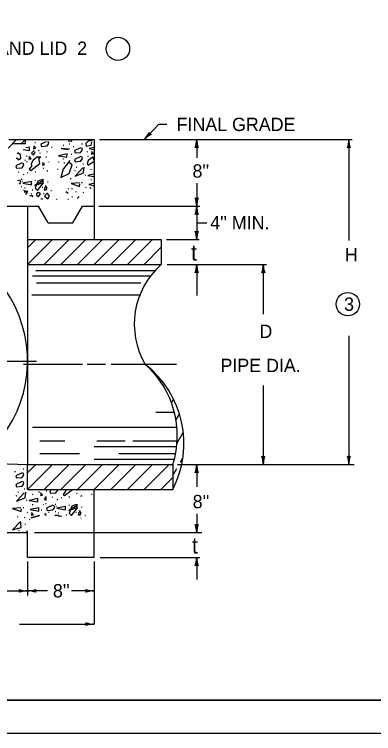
# Model space of a CAD drawing. Extents: x 997.6 to 1037.5, y 998.9 to 1023.1.
# Drawn here: x 1013.67 to 1019.06, y 1000 to 1010.79 of the extents above; entities that cross this region are included whole.
import ezdxf

# ---------------------------------------------------------------- set-up
doc = ezdxf.new("R2010")
doc.units = 0
for name, color, linetype in [('Level 1', 7, 'Continuous'), ('Level 10', 7, 'Continuous'), ('Level 11', 7, 'Continuous'), ('Level 14', 7, 'Continuous')]:
    doc.layers.add(name, color=color, linetype=linetype)

msp = doc.modelspace()

# ---------------------------------------------------------------- linework, layer by layer
at = {"layer": 'Level 1'}
for p, q in [((1015.829, 1009.14), (1015.617, 1008.913)), ((1015.954, 1009.14), (1015.829, 1009.14)), ((1013.699, 1008.913), (1013.571, 1008.785)), ((1013.582, 1008.913), (1013.832, 1008.913)), ((1013.832, 1008.913), (1013.769, 1008.85)), ((1013.832, 1008.913), (1014.863, 1008.913)), ((1013.832, 1008.85), (1013.832, 1008.913)), ((1014.863, 1008.913), (1014.863, 1007.413)), ((1014.942, 1008.913), (1018.735, 1008.913)), ((1016.402, 1008.913), (1016.402, 1008.637)), ((1018.686, 1008.913), (1018.686, 1007.397)), ((1013.832, 1008.85), (1013.644, 1008.85)), ((1016.402, 1008.257), (1016.402, 1007.913)), ((1013.363, 1007.913), (1013.863, 1007.913)), ((1013.861, 1007.913), (1013.863, 1007.913)), ((1013.863, 1007.913), (1013.863, 1004.038)), ((1013.863, 1007.913), (1014.027, 1007.913)), ((1014.172, 1007.663), (1014.027, 1007.913)), ((1014.544, 1007.663), (1014.689, 1007.913)), ((1014.689, 1007.913), (1014.861, 1007.913)), ((1014.933, 1007.913), (1016.449, 1007.913)), ((1016.402, 1007.913), (1016.402, 1007.413)), ((1014.172, 1007.663), (1014.544, 1007.663)), ((1016.402, 1007.663), (1016.552, 1007.663)), ((1013.863, 1007.413), (1015.871, 1007.413)), ((1013.863, 1007.038), (1014.238, 1007.413)), ((1013.863, 1007.288), (1013.988, 1007.413)), ((1014.113, 1007.038), (1014.488, 1007.413)), ((1014.363, 1007.038), (1014.738, 1007.413)), ((1014.613, 1007.038), (1014.988, 1007.413)), ((1014.863, 1007.038), (1015.238, 1007.413)), ((1015.113, 1007.038), (1015.488, 1007.413)), ((1015.363, 1007.038), (1015.738, 1007.413)), ((1015.871, 1007.413), (1015.871, 1007.038)), ((1015.947, 1007.413), (1016.44, 1007.413)), ((1015.613, 1007.038), (1015.871, 1007.296)), ((1013.863, 1007.038), (1015.871, 1007.038)), ((1015.961, 1007.038), (1017.449, 1007.038)), ((1016.402, 1007.038), (1016.402, 1006.572)), ((1017.402, 1007.038), (1017.402, 1006.295)), ((1013.94, 1006.868), (1015.712, 1006.868)), ((1013.986, 1006.948), (1015.779, 1006.948)), ((1015.159, 1006.948), (1015.331, 1006.948)), ((1013.996, 1006.761), (1015.566, 1006.761)), ((1015.063, 1006.761), (1015.331, 1006.761)), ((1013.93, 1006.585), (1015.566, 1006.585)), ((1018.686, 1005.97), (1018.686, 1004.038)), ((1012.172, 1005.59), (1013.997, 1005.59)), ((1014.688, 1005.538), (1013.801, 1005.538)), ((1015.033, 1005.538), (1014.756, 1005.538)), ((1016.097, 1005.538), (1015.12, 1005.538)), ((1017.402, 1005.225), (1017.402, 1004.038)), ((1016.023, 1004.962), (1016.055, 1005.017)), ((1015.791, 1004.824), (1016.066, 1004.824)), ((1016.091, 1004.704), (1016.143, 1004.795)), ((1013.94, 1004.6), (1016.105, 1004.6)), ((1016.106, 1004.354), (1016.201, 1004.519)), ((1014.049, 1004.392), (1014.423, 1004.392)), ((1014.903, 1004.392), (1015.331, 1004.392)), ((1015.444, 1004.392), (1016.108, 1004.392)), ((1014.863, 1004.306), (1016.101, 1004.306)), ((1014.049, 1004.2), (1014.641, 1004.2)), ((1015.234, 1004.2), (1015.331, 1004.2)), ((1015.278, 1004.2), (1016.084, 1004.2)), ((1010.113, 1004.141), (1013.863, 1004.038)), ((1014.863, 1004.119), (1016.066, 1004.119)), ((1016.159, 1004.071), (1016.194, 1004.132)), ((1013.863, 1003.663), (1013.863, 1004.038)), ((1013.863, 1004.038), (1016.043, 1004.038)), ((1013.863, 1003.663), (1014.238, 1004.038)), ((1013.863, 1003.913), (1013.988, 1004.038)), ((1014.113, 1003.663), (1014.488, 1004.038)), ((1014.363, 1003.663), (1014.738, 1004.038)), ((1014.613, 1003.663), (1014.988, 1004.038)), ((1014.863, 1003.663), (1015.238, 1004.038)), ((1015.113, 1003.663), (1015.488, 1004.038)), ((1015.363, 1003.663), (1015.738, 1004.038)), ((1015.613, 1003.663), (1015.988, 1004.038)), ((1016.043, 1004.038), (1016.043, 1003.663)), ((1016.043, 1003.871), (1016.104, 1003.976)), ((1016.114, 1004.038), (1018.767, 1004.038)), ((1016.402, 1004.038), (1016.402, 1003.704)), ((1015.863, 1003.663), (1016.043, 1003.843)), ((1013.863, 1003.663), (1016.043, 1003.663)), ((1014.863, 1002.641), (1014.863, 1003.663)), ((1016.402, 1003.296), (1016.402, 1003.014)), ((1009.113, 1003.016), (1013.863, 1003.016)), ((1013.863, 1002.641), (1013.863, 1003.016)), ((1013.968, 1003.016), (1016.481, 1003.016)), ((1014.863, 1002.641), (1013.863, 1002.641)), ((1014.952, 1002.641), (1016.449, 1002.641)), ((1016.402, 1002.641), (1016.402, 1002.311)), ((1013.863, 1002.58), (1013.863, 1002.072)), ((1014.863, 1002.58), (1014.863, 1001.643)), ((1012.146, 1002.141), (1013.863, 1002.141)), ((1014.165, 1002.143), (1013.863, 1002.143)), ((1014.863, 1002.143), (1014.522, 1002.143)), ((1013.742, 1001.643), (1014.863, 1001.643))]:
    msp.add_line(p, q, dxfattribs=at)
for points in [[(1014.526, 1008.886), (1014.526, 1008.898)], [(1013.894, 1008.798), (1013.837, 1008.786)], [(1013.892, 1008.748), (1013.894, 1008.799)], [(1013.97, 1008.808), (1013.954, 1008.774), (1013.986, 1008.782), (1013.956, 1008.816)], [(1013.983, 1008.863), (1013.975, 1008.862)], [(1014.142, 1008.88), (1014.064, 1008.844)], [(1014.064, 1008.844), (1014.073, 1008.809)], [(1014.073, 1008.809), (1014.157, 1008.816)], [(1014.157, 1008.816), (1014.185, 1008.855)], [(1014.185, 1008.855), (1014.174, 1008.882)], [(1014.232, 1008.795), (1014.221, 1008.793)], [(1014.408, 1008.824), (1014.397, 1008.823)], [(1014.472, 1008.895), (1014.526, 1008.886)], [(1014.5, 1008.844), (1014.489, 1008.842)], [(1014.558, 1008.805), (1014.548, 1008.803)], [(1014.661, 1008.79), (1014.567, 1008.746), (1014.576, 1008.711), (1014.66, 1008.718), (1014.688, 1008.756), (1014.676, 1008.787)], [(1014.686, 1008.844), (1014.675, 1008.842)], [(1014.832, 1008.894), (1014.78, 1008.895), (1014.737, 1008.852), (1014.741, 1008.815), (1014.819, 1008.828), (1014.829, 1008.875)], [(1014.861, 1008.793), (1014.788, 1008.777)], [(1013.725, 1008.715), (1013.707, 1008.7)], [(1013.763, 1008.68), (1013.725, 1008.715)], [(1013.799, 1008.765), (1013.892, 1008.748)], [(1013.964, 1008.746), (1013.924, 1008.71), (1013.951, 1008.682), (1013.98, 1008.718), (1013.972, 1008.728)], [(1014.036, 1008.746), (1014.025, 1008.744)], [(1014.052, 1008.706), (1014.042, 1008.705)], [(1014.16, 1008.726), (1014.15, 1008.725)], [(1014.456, 1008.696), (1014.326, 1008.669), (1014.454, 1008.647), (1014.456, 1008.698)], [(1014.492, 1008.77), (1014.366, 1008.778), (1014.471, 1008.763)], [(1014.529, 1008.69), (1014.518, 1008.689)], [(1014.761, 1008.726), (1014.751, 1008.725)], [(1014.788, 1008.777), (1014.86, 1008.765)], [(1014.836, 1008.726), (1014.82, 1008.693), (1014.852, 1008.701), (1014.822, 1008.734)], [(1013.692, 1008.631), (1013.709, 1008.632)], [(1013.709, 1008.632), (1013.729, 1008.608)], [(1013.729, 1008.608), (1013.763, 1008.631)], [(1013.763, 1008.631), (1013.759, 1008.674)], [(1013.826, 1008.602), (1013.816, 1008.6)], [(1013.856, 1008.661), (1013.845, 1008.659)], [(1013.859, 1008.579), (1013.848, 1008.577)], [(1013.901, 1008.651), (1013.885, 1008.617), (1013.917, 1008.625), (1013.888, 1008.659)], [(1014.061, 1008.648), (1014.011, 1008.652), (1013.948, 1008.602), (1013.92, 1008.547), (1013.924, 1008.514), (1013.889, 1008.466), (1013.911, 1008.45), (1014.048, 1008.554), (1014.033, 1008.639), (1014.032, 1008.654)], [(1014.041, 1008.636), (1014.06, 1008.647)], [(1014.15, 1008.647), (1014.14, 1008.646)], [(1014.188, 1008.571), (1014.181, 1008.576)], [(1014.497, 1008.596), (1014.399, 1008.47), (1014.361, 1008.343), (1014.488, 1008.404), (1014.531, 1008.531), (1014.495, 1008.564)], [(1014.401, 1008.618), (1014.391, 1008.617)], [(1014.661, 1008.659), (1014.567, 1008.615), (1014.576, 1008.58), (1014.66, 1008.587), (1014.688, 1008.625), (1014.676, 1008.656)], [(1014.775, 1008.6), (1014.759, 1008.55)], [(1014.771, 1008.661), (1014.761, 1008.659)], [(1014.841, 1008.65), (1014.775, 1008.6)], [(1014.777, 1008.531), (1014.857, 1008.582)], [(1014.858, 1008.601), (1014.847, 1008.654)], [(1013.782, 1008.561), (1013.687, 1008.517), (1013.697, 1008.482), (1013.781, 1008.489), (1013.809, 1008.527), (1013.797, 1008.558)], [(1014.104, 1008.562), (1014.088, 1008.529), (1014.12, 1008.537), (1014.09, 1008.57)], [(1014.101, 1008.481), (1014.091, 1008.479)], [(1014.339, 1008.572), (1014.329, 1008.571)], [(1014.421, 1008.559), (1014.41, 1008.558)], [(1014.692, 1008.49), (1014.577, 1008.362), (1014.704, 1008.412), (1014.713, 1008.499)], [(1014.604, 1008.494), (1014.594, 1008.492)], [(1014.702, 1008.543), (1014.692, 1008.541)], [(1014.759, 1008.55), (1014.777, 1008.531)], [(1013.731, 1008.422), (1013.721, 1008.42)], [(1013.807, 1008.386), (1013.796, 1008.384)], [(1013.869, 1008.412), (1013.858, 1008.41)], [(1013.987, 1008.425), (1013.976, 1008.424)], [(1014.167, 1008.442), (1014.151, 1008.435)], [(1014.323, 1008.464), (1014.312, 1008.463)], [(1014.578, 1008.441), (1014.567, 1008.44)], [(1014.732, 1008.376), (1014.721, 1008.374)], [(1014.854, 1008.393), (1014.768, 1008.375)], [(1014.768, 1008.375), (1014.854, 1008.36)], [(1014.82, 1008.461), (1014.81, 1008.46)], [(1013.736, 1008.304), (1013.715, 1008.294)], [(1013.744, 1008.245), (1013.763, 1008.271)], [(1013.763, 1008.271), (1013.751, 1008.301)], [(1013.781, 1008.312), (1013.77, 1008.311)], [(1013.788, 1008.282), (1013.783, 1008.285)], [(1013.923, 1008.283), (1013.794, 1008.256), (1013.922, 1008.233), (1013.923, 1008.284)], [(1013.983, 1008.299), (1013.973, 1008.298)], [(1014.1, 1008.298), (1013.975, 1008.221), (1014.1, 1008.267), (1014.085, 1008.317)], [(1014.108, 1008.306), (1014.059, 1008.305), (1014.017, 1008.289), (1013.98, 1008.185), (1014.013, 1008.15), (1014.104, 1008.262), (1014.088, 1008.307)], [(1014.173, 1008.273), (1014.163, 1008.272)], [(1014.516, 1008.323), (1014.505, 1008.322)], [(1014.643, 1008.261), (1014.517, 1008.255), (1014.644, 1008.207), (1014.649, 1008.249)], [(1014.686, 1008.263), (1014.675, 1008.262)], [(1014.852, 1008.251), (1014.781, 1008.236)], [(1014.824, 1008.309), (1014.813, 1008.308)], [(1013.777, 1008.204), (1013.768, 1008.203)], [(1013.808, 1008.146), (1013.802, 1008.146)], [(1013.855, 1008.125), (1013.808, 1008.146)], [(1013.826, 1008.185), (1013.816, 1008.183)], [(1013.944, 1008.155), (1013.934, 1008.154)], [(1014.091, 1008.195), (1014.081, 1008.193)], [(1014.128, 1008.202), (1014.113, 1008.157), (1014.145, 1008.158), (1014.157, 1008.185), (1014.132, 1008.225)], [(1014.222, 1008.145), (1014.212, 1008.144)], [(1014.48, 1008.172), (1014.469, 1008.17)], [(1014.536, 1008.175), (1014.525, 1008.174)], [(1014.742, 1008.191), (1014.731, 1008.19)], [(1014.781, 1008.236), (1014.851, 1008.224)], [(1014.812, 1008.179), (1014.8, 1008.193)], [(1014.813, 1008.185), (1014.809, 1008.177)], [(1013.869, 1008.137), (1013.811, 1008.132)], [(1013.814, 1008.126), (1013.868, 1008.126)], [(1013.838, 1008.087), (1013.856, 1008.113)], [(1013.925, 1008.062), (1013.896, 1008.07)], [(1013.896, 1008.07), (1013.896, 1008.069)], [(1013.936, 1008.067), (1013.907, 1008.073)], [(1013.925, 1008.096), (1013.914, 1008.095)], [(1013.946, 1008.054), (1013.936, 1008.067)], [(1014.04, 1008.115), (1014.011, 1008.117), (1013.992, 1008.082), (1014.021, 1008.055), (1014.059, 1008.098), (1014.032, 1008.114)], [(1014.111, 1008.096), (1014.1, 1008.095)], [(1014.161, 1008.114), (1014.119, 1008.063), (1014.168, 1008.023), (1014.195, 1008.063), (1014.165, 1008.102), (1014.151, 1008.102)], [(1014.472, 1008.101), (1014.439, 1008.129)], [(1014.539, 1008.047), (1014.528, 1008.046)], [(1014.594, 1008.126), (1014.584, 1008.124)], [(1014.637, 1008.059), (1014.607, 1008.028)], [(1014.702, 1008.116), (1014.692, 1008.115)], [(1014.09, 1008.024), (1014.063, 1008.019)], [(1014.09, 1008.011), (1014.09, 1008.025)], [(1014.307, 1008.015), (1014.297, 1008.013)], [(1014.477, 1008.015), (1014.466, 1008.013)], [(1013.759, 1004.03), (1013.749, 1004.028)], [(1013.809, 1003.968), (1013.798, 1003.966)], [(1013.863, 1003.979), (1013.86, 1003.976)], [(1013.86, 1003.976), (1013.863, 1003.946)], [(1013.681, 1003.928), (1013.67, 1003.927)], [(1013.784, 1003.913), (1013.689, 1003.869), (1013.698, 1003.835), (1013.782, 1003.841), (1013.81, 1003.88), (1013.798, 1003.911)], [(1013.784, 1003.783), (1013.689, 1003.739), (1013.698, 1003.704), (1013.782, 1003.711), (1013.81, 1003.749), (1013.798, 1003.78)], [(1013.814, 1003.613), (1013.7, 1003.485), (1013.826, 1003.536), (1013.836, 1003.623)], [(1013.727, 1003.617), (1013.716, 1003.616)], [(1013.825, 1003.666), (1013.814, 1003.665)], [(1013.891, 1003.663), (1013.9, 1003.655)], [(1013.9, 1003.655), (1013.912, 1003.663)], [(1014.041, 1003.624), (1014.03, 1003.623)], [(1014.073, 1003.604), (1014.057, 1003.571), (1014.089, 1003.579), (1014.059, 1003.612)], [(1014.152, 1003.637), (1014.141, 1003.636)], [(1014.245, 1003.663), (1014.196, 1003.64)], [(1014.196, 1003.64), (1014.206, 1003.606)], [(1014.206, 1003.606), (1014.29, 1003.612)], [(1014.29, 1003.612), (1014.318, 1003.651)], [(1014.318, 1003.651), (1014.313, 1003.663)], [(1014.433, 1003.637), (1014.398, 1003.589)], [(1014.42, 1003.573), (1014.538, 1003.663)], [(1014.43, 1003.663), (1014.433, 1003.637)], [(1014.602, 1003.663), (1014.597, 1003.653)], [(1014.597, 1003.653), (1014.629, 1003.661)], [(1014.629, 1003.661), (1014.627, 1003.663)], [(1013.701, 1003.565), (1013.69, 1003.564)], [(1014.02, 1003.525), (1013.89, 1003.499), (1014.018, 1003.476), (1014.02, 1003.527)], [(1013.943, 1003.585), (1013.932, 1003.583)], [(1014.144, 1003.556), (1014.112, 1003.519), (1014.144, 1003.503), (1014.142, 1003.54)], [(1014.24, 1003.545), (1014.23, 1003.544)], [(1014.316, 1003.509), (1014.305, 1003.508)], [(1014.378, 1003.536), (1014.367, 1003.534)], [(1014.398, 1003.589), (1014.42, 1003.573)], [(1014.496, 1003.549), (1014.485, 1003.547)], [(1014.61, 1003.604), (1014.6, 1003.603)], [(1014.676, 1003.565), (1014.66, 1003.559)], [(1014.832, 1003.588), (1014.821, 1003.587)], [(1013.854, 1003.5), (1013.844, 1003.498)], [(1013.946, 1003.433), (1013.935, 1003.431)], [(1014.105, 1003.437), (1014.1, 1003.433)], [(1014.142, 1003.446), (1014.132, 1003.445)], [(1014.245, 1003.428), (1014.15, 1003.384), (1014.16, 1003.349), (1014.244, 1003.356), (1014.272, 1003.394), (1014.26, 1003.425)], [(1014.29, 1003.436), (1014.279, 1003.435)], [(1014.297, 1003.406), (1014.292, 1003.409)], [(1014.432, 1003.406), (1014.303, 1003.38), (1014.431, 1003.357), (1014.432, 1003.408)], [(1014.492, 1003.423), (1014.482, 1003.422)], [(1014.609, 1003.422), (1014.484, 1003.345), (1014.609, 1003.391), (1014.594, 1003.441)], [(1014.617, 1003.43), (1014.568, 1003.429), (1014.526, 1003.413), (1014.489, 1003.309), (1014.522, 1003.274), (1014.613, 1003.386), (1014.597, 1003.431)], [(1014.682, 1003.397), (1014.672, 1003.395)], [(1013.765, 1003.385), (1013.64, 1003.379), (1013.766, 1003.331), (1013.772, 1003.373)], [(1013.809, 1003.387), (1013.798, 1003.386)], [(1013.864, 1003.315), (1013.853, 1003.314)], [(1014.033, 1003.387), (1013.903, 1003.36), (1014.031, 1003.337), (1014.033, 1003.388)], [(1013.935, 1003.308), (1013.919, 1003.275), (1013.951, 1003.283), (1013.922, 1003.316)], [(1014.08, 1003.354), (1014.069, 1003.353)], [(1014.148, 1003.274), (1014.122, 1003.303)], [(1014.135, 1003.295), (1014.125, 1003.276)], [(1014.188, 1003.318), (1014.177, 1003.317)], [(1014.286, 1003.328), (1014.276, 1003.327)], [(1014.335, 1003.308), (1014.325, 1003.307)], [(1014.6, 1003.318), (1014.59, 1003.317)], [(1014.637, 1003.326), (1014.622, 1003.281), (1014.654, 1003.282), (1014.666, 1003.309), (1014.641, 1003.349)], [(1013.76, 1003.183), (1013.64, 1003.056), (1013.768, 1003.093), (1013.761, 1003.173)], [(1013.717, 1003.25), (1013.706, 1003.248)], [(1013.825, 1003.24), (1013.814, 1003.238)], [(1013.897, 1003.21), (1013.886, 1003.209)], [(1014.045, 1003.274), (1013.92, 1003.237)], [(1013.92, 1003.237), (1014.041, 1003.27)], [(1014.277, 1003.27), (1014.273, 1003.263)], [(1014.317, 1003.27), (1014.277, 1003.27)], [(1014.345, 1003.257), (1014.317, 1003.27)], [(1014.378, 1003.261), (1014.342, 1003.258)], [(1014.453, 1003.279), (1014.443, 1003.278)], [(1014.67, 1003.238), (1014.664, 1003.23)], [(1014.731, 1003.269), (1014.721, 1003.268)], [(1013.833, 1003.138), (1013.824, 1003.137)], [(1013.74, 1003.043), (1013.729, 1003.042)], [(1013.799, 1003.02), (1013.788, 1003.019)], [(1013.857, 1003.04), (1013.848, 1003.017)]]:
    msp.add_lwpolyline(points, dxfattribs=at)
for centre in [(1015.22, 1010.273), (1018.671, 1006.443)]:
    msp.add_circle(centre, 0.175, dxfattribs=at)
for centre, radius, start, end in [((1015.331, 1009.18), 0.391, 316.8889, 335.5577), ((1015.718, 1009.021), 0.0313, 185.6635, 267.7802), ((1015.902, 1008.646), 0.391, 118.2361, 136.8828), ((1015.331, 1009.18), 0.391, 316.8767, 316.8889), ((1016.011, 1008.913), 0.391, 341.3472, 359.9939), ((1016.793, 1008.913), 0.391, 180, 198.6688), ((1016.793, 1008.913), 0.391, 179.9878, 180), ((1018.295, 1008.913), 0.391, 341.3472, 359.9939), ((1019.077, 1008.913), 0.391, 180, 198.6688), ((1019.077, 1008.913), 0.391, 179.9878, 180), ((1016.402, 1008.764), 0.0313, 48.7746, 130.8913), ((1018.686, 1008.764), 0.0313, 48.7746, 130.8913), ((1016.402, 1008.062), 0.0313, 228.7746, 310.8913), ((1016.011, 1007.913), 0.391, 0, 18.6688), ((1016.793, 1007.913), 0.391, 161.3472, 179.9939), ((1016.011, 1007.913), 0.391, 341.3472, 359.9939), ((1016.011, 1007.913), 0.391, 359.9878, 0), ((1016.793, 1007.913), 0.391, 180, 198.6688), ((1016.793, 1007.913), 0.391, 179.9878, 180), ((1016.402, 1007.764), 0.0313, 48.7746, 130.8913), ((1016.402, 1007.562), 0.0313, 228.7746, 310.8913), ((1016.011, 1007.413), 0.391, 0, 18.6688), ((1016.793, 1007.413), 0.391, 161.3472, 179.9939), ((1011.988, 1005.59), 1.875, 304.8224, 232.1468), ((1016.011, 1007.413), 0.391, 359.9878, 0), ((1016.658, 1006.143), 1.192, 131.3517, 210.445), ((1016.011, 1007.038), 0.391, 341.3472, 359.9939), ((1016.793, 1007.038), 0.391, 180, 198.6688), ((1016.793, 1007.038), 0.391, 179.9878, 180), ((1017.011, 1007.038), 0.391, 341.3472, 359.9939), ((1017.793, 1007.038), 0.391, 180, 198.6688), ((1017.793, 1007.038), 0.391, 179.9878, 180), ((1016.402, 1006.889), 0.0313, 48.7746, 130.8913), ((1017.402, 1006.889), 0.0313, 48.7746, 130.8913), ((1014.683, 1004.471), 1.428, 342.3317, 48.4077), ((1014.705, 1004.352), 1.505, 332.7592, 52.0485), ((1017.402, 1004.187), 0.0313, 228.7746, 310.8913), ((1017.011, 1004.038), 0.391, 0, 18.6688), ((1017.793, 1004.038), 0.391, 161.3472, 179.9939), ((1018.686, 1004.187), 0.0313, 228.7746, 310.8913), ((1018.295, 1004.038), 0.391, 0, 18.6688), ((1019.077, 1004.038), 0.391, 161.3472, 179.9939), ((1016.011, 1004.038), 0.391, 341.3472, 359.9939), ((1016.793, 1004.038), 0.391, 180, 198.6688), ((1016.793, 1004.038), 0.391, 179.9878, 180), ((1017.011, 1004.038), 0.391, 359.9878, 0), ((1018.295, 1004.038), 0.391, 359.9878, 0), ((1016.402, 1003.889), 0.0313, 48.7746, 130.8913), ((1016.402, 1003.162), 0.0313, 228.7746, 310.8913), ((1016.011, 1003.014), 0.391, 0, 18.6688), ((1016.793, 1003.014), 0.391, 161.3472, 179.9939), ((1016.011, 1003.014), 0.391, 359.9878, 0), ((1016.011, 1002.641), 0.391, 341.3472, 359.9939), ((1016.793, 1002.641), 0.391, 180, 198.6688), ((1016.793, 1002.641), 0.391, 179.9878, 180), ((1016.402, 1002.493), 0.0313, 48.7746, 130.8913), ((1013.714, 1002.141), 0.0313, 318.7746, 40.8913), ((1013.863, 1002.532), 0.391, 251.3472, 269.9939), ((1013.863, 1001.75), 0.391, 90, 108.6688), ((1013.863, 1002.532), 0.391, 270, 288.6688), ((1013.863, 1001.75), 0.391, 71.3472, 89.9939), ((1013.863, 1002.532), 0.391, 269.9878, 270), ((1013.863, 1001.75), 0.391, 89.9878, 90), ((1014.011, 1002.141), 0.0313, 138.7746, 220.8913), ((1014.714, 1002.141), 0.0313, 318.7746, 40.8913), ((1014.863, 1002.532), 0.391, 251.3472, 269.9939), ((1014.863, 1001.75), 0.391, 90, 108.6688), ((1014.863, 1001.75), 0.391, 89.9878, 90), ((1014.714, 1001.643), 0.0313, 318.7746, 40.8913), ((1014.863, 1002.034), 0.391, 251.3472, 269.9939), ((1014.863, 1001.252), 0.391, 90, 108.6688), ((1014.863, 1001.252), 0.391, 89.9878, 90)]:
    msp.add_arc(centre, radius, start, end, dxfattribs=at)
at = {"layer": 'Level 10'}
msp.add_line((1035.5, 1000.5), (1007, 1000.5), dxfattribs=at)
at = {"layer": 'Level 11'}
msp.add_lwpolyline([(1007, 1000.5), (1035.5, 1000.5), (1035.5, 1021.5), (1007, 1021.5)], close=True, dxfattribs=at)
at = {"layer": 'Level 14'}
msp.add_line((1036, 1000), (1000, 1000), dxfattribs=at)

# ---------------------------------------------------------------- texts
at = {"layer": 'Level 1'}
for s, height, p in [('FRAME AND LID  2', 0.2, (1012.394, 1010.183)), ('FINAL GRADE', 0.2, (1016.101, 1009.04)), ("8''", 0.2, (1016.339, 1008.341)), ("4'' MIN.", 0.2, (1016.605, 1007.565)), ('t', 0.24, (1016.317, 1007.097)), ('H', 0.2, (1018.627, 1007.085)), ('3', 0.2, (1018.615, 1006.343)), ('D', 0.2, (1017.344, 1005.935)), ('PIPE DIA.', 0.2, (1016.76, 1005.424)), ("8''", 0.2, (1016.342, 1003.381)), ('t', 0.24, (1016.331, 1002.702)), ("8''", 0.2, (1014.244, 1002.043))]:
    msp.add_text(s, height=height, dxfattribs=at).set_placement(p)

doc.saveas('drawing.dxf')
